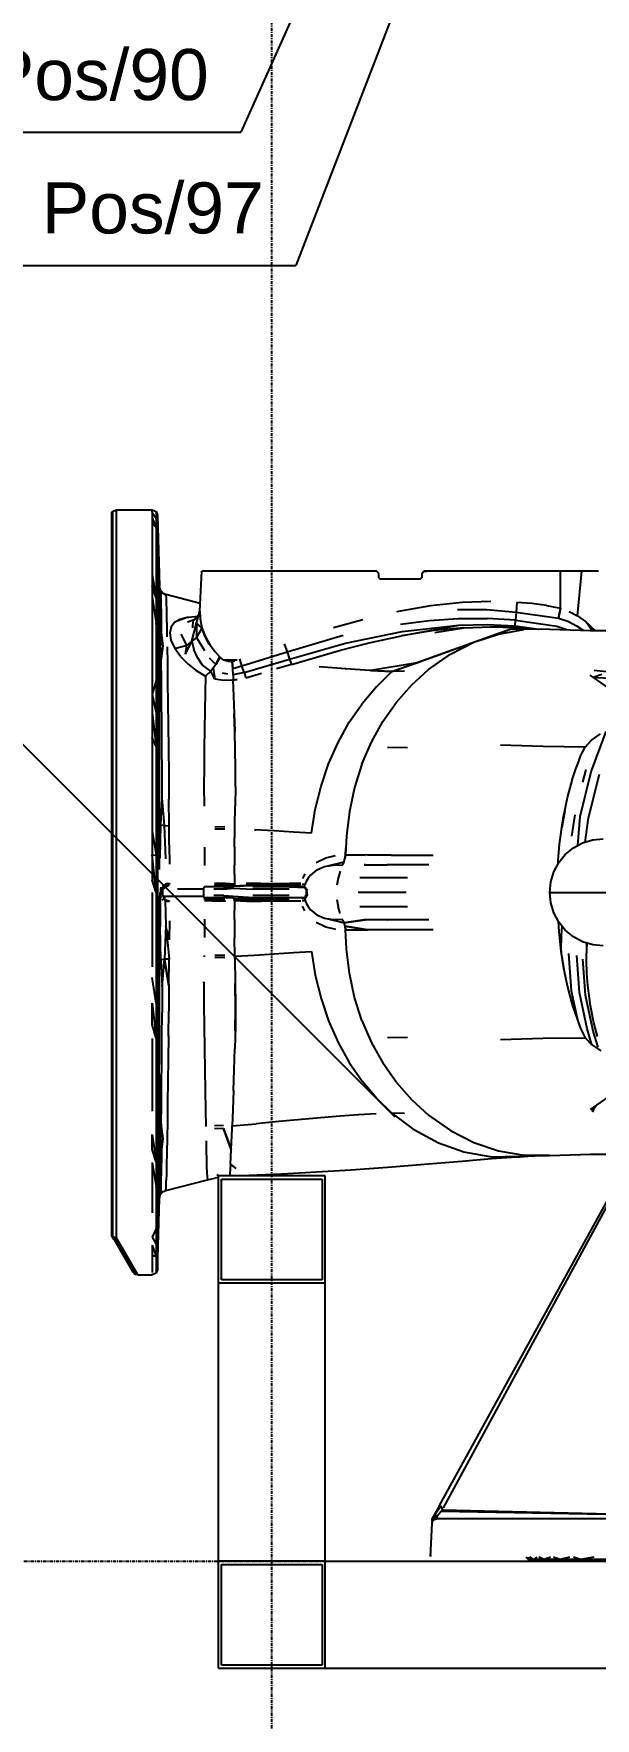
# Model space of a CAD drawing. Header units: millimetres. Extents: x -57554 to 16546, y 2142 to 98430.
# Drawn here: x -17569 to -17044, y 74146 to 75720 of the extents above; entities that cross this region are included whole.
import ezdxf

# ---------------------------------------------------------------- set-up
doc = ezdxf.new("R2010")
doc.units = ezdxf.units.MM
doc.linetypes.add('DXK_LINE_DOT3', pattern=[5.9187, 2.979, -0.9799, 0.9799, -0.9799])
doc.layers.add('S-Z2-A_TEXTUAL_ANNOTATION', color=7, linetype='Continuous')
doc.styles.add('Arial', font='ARIAL.TTF', dxfattribs={"height": 0.2})

msp = doc.modelspace()

# ---------------------------------------------------------------- linework, layer by layer
at = {"color": 1, "linetype": 'DXK_LINE_DOT3'}
for p, q in [((-17346.4, 71792.5), (-17346.4, 84292.5)), ((-32096.4, 74292.5), (-10096.4, 74292.5))]:
    msp.add_line(p, q, dxfattribs=at)
at = {"color": 2, "linetype": 'Continuous'}
for p, q in [((-17496.4, 75272.5), (-17495.4, 75273.5)), ((-17496.4, 75272.5), (-17496.4, 74597.5)), ((-17495.4, 75273.5), (-17491.8, 75275)), ((-17495.4, 75273.5), (-17495.4, 74596.4)), ((-17491.8, 75275), (-17458.2, 75275)), ((-17491.8, 75275), (-17491.8, 74595.1)), ((-17458.2, 75275), (-17454.7, 75273.5)), ((-17458.2, 75272.8), (-17458.2, 75275)), ((-17458.2, 75272.8), (-17458.2, 75272.1)), ((-17454.7, 75266.7), (-17458.2, 75272.1)), ((-17458.2, 75272.1), (-17458.2, 74929)), ((-17458.2, 75267.4), (-17454.7, 75258.2)), ((-17454.7, 75258.2), (-17458.2, 75263.3)), ((-17454.7, 75273.5), (-17453.2, 75270.1)), ((-17454.7, 75273.5), (-17454.7, 74561.5)), ((-17453.2, 75270.1), (-17451.5, 75203.5)), ((-17453.2, 75270.1), (-17453.2, 74564.9)), ((-17413.7, 75180.3), (-17411.7, 75217.5)), ((-17248.4, 75217.5), (-17411.7, 75217.5)), ((-17246.4, 75215.5), (-17248.4, 75217.5)), ((-17246.4, 75211.5), (-17246.4, 75215.5)), ((-17206.3, 75215.5), (-17204.3, 75217.5)), ((-17206.3, 75215.5), (-17206.3, 75211.5)), ((-17204.3, 75217.5), (-17203.3, 75217.5)), ((-17041, 75217.5), (-17204.3, 75217.5)), ((-17203.3, 75217.5), (-17202.3, 75217.5)), ((-17202.3, 75217.5), (-17201.4, 75217.5)), ((-17076.4, 75183.1), (-17076.4, 75217.5)), ((-17076.4, 75183.1), (-17076.4, 75217.5)), ((-17060.7, 75175.8), (-17056.7, 75217.5)), ((-17458.2, 75214.2), (-17454.7, 75192.7)), ((-17454.7, 75192.7), (-17458.2, 75204)), ((-17450.1, 75198.3), (-17451.5, 75203.5)), ((-17451.5, 75202.8), (-17451.5, 75203.5)), ((-17451.5, 75202.8), (-17451.5, 75200.2)), ((-17451.5, 75200.2), (-17451.5, 75195.5)), ((-17448.5, 75197.5), (-17450.5, 75200)), ((-17448.5, 75197.5), (-17450.5, 75200)), ((-17246.4, 75211.5), (-17245.4, 75210.5)), ((-17245.4, 75210.5), (-17207.3, 75210.5)), ((-17207.3, 75210.5), (-17206.3, 75211.5)), ((-17458.2, 75193.3), (-17454.7, 75169.3)), ((-17451.5, 75196.1), (-17451.5, 75195.5)), ((-17451.5, 75195.5), (-17451.5, 75189)), ((-17451.5, 75189), (-17451.5, 75163)), ((-17450, 75195.9), (-17450.1, 75198.3)), ((-17450.1, 75198.3), (-17448.5, 75197.5)), ((-17449.9, 75191.8), (-17450, 75195.9)), ((-17449.8, 75186.2), (-17449.9, 75191.8)), ((-17449.7, 75179), (-17449.8, 75186.2)), ((-17448.5, 75197.5), (-17445.5, 75196)), ((-17445.4, 75195.1), (-17448.5, 75197.5)), ((-17448.5, 75197.5), (-17445.4, 75195.2)), ((-17445.5, 75196), (-17413.3, 75187.8)), ((-17445.4, 75195.1), (-17445.4, 75195.2)), ((-17445.4, 75195.2), (-17445.3, 75192.7)), ((-17445.3, 75192.7), (-17445.3, 75192.7)), ((-17445.3, 75192.7), (-17445.1, 75188.1)), ((-17445.1, 75188.1), (-17445, 75181.7)), ((-17198, 75185.2), (-17229.9, 75179.6)), ((-17168.6, 75188.3), (-17198, 75185.2)), ((-17141.6, 75189.3), (-17168.6, 75188.3)), ((-17117.4, 75188.5), (-17118, 75179.4)), ((-17103.2, 75187.3), (-17117.4, 75188.5)), ((-17089.6, 75185.5), (-17103.2, 75187.3)), ((-17089.6, 75185.5), (-17076.4, 75183.1)), ((-17076.4, 75183.1), (-17078.3, 75173.8)), ((-17078.3, 75173.8), (-17076.4, 75183.1)), ((-17454.7, 75169.3), (-17453.2, 75140.8)), ((-17453.2, 75154.6), (-17454.7, 75169.3)), ((-17449.6, 75170.4), (-17449.7, 75179)), ((-17449.5, 75160.4), (-17449.6, 75170.4)), ((-17445, 75181.7), (-17444.8, 75174.1)), ((-17444.8, 75174.1), (-17444.6, 75165.6)), ((-17437.3, 75169.7), (-17440.6, 75165.6)), ((-17432.3, 75172.6), (-17437.3, 75169.7)), ((-17434.1, 75171.6), (-17427.1, 75174)), ((-17425.7, 75174.4), (-17432.3, 75172.6)), ((-17418, 75175), (-17427.1, 75174)), ((-17417.3, 75175.1), (-17425.7, 75174.4)), ((-17425.3, 75170.4), (-17418.9, 75172.6)), ((-17421.1, 75152.3), (-17416.8, 75169.1)), ((-17420.4, 75164.7), (-17419.9, 75171)), ((-17420.2, 75171.7), (-17417.4, 75173.3)), ((-17419.9, 75171), (-17415.8, 75174.8)), ((-17418.9, 75172.6), (-17418.5, 75172.7)), ((-17417.3, 75175.1), (-17418, 75175)), ((-17415.7, 75175), (-17417.3, 75175.1)), ((-17416.8, 75169.1), (-17416.9, 75155.5)), ((-17416.8, 75169.1), (-17413.7, 75180.3)), ((-17411.8, 75164.6), (-17416.8, 75169.1)), ((-17415.8, 75174.8), (-17414.7, 75176.7)), ((-17413.7, 75180.3), (-17413.5, 75173)), ((-17413.5, 75173), (-17411.8, 75164.6)), ((-17261.4, 75172.3), (-17288.6, 75164.6)), ((-17226.1, 75168.1), (-17199.1, 75171.5)), ((-17224.6, 75161.2), (-17171.6, 75167.2)), ((-17223.8, 75157.4), (-17171.6, 75167.2)), ((-17199.1, 75171.5), (-17172.2, 75173.3)), ((-17172.9, 75181.9), (-17145.3, 75181.7)), ((-17172.2, 75173.3), (-17145.2, 75173.5)), ((-17171.6, 75167.2), (-17145.2, 75167.8)), ((-17145.3, 75181.7), (-17118, 75179.4)), ((-17118.5, 75171.7), (-17145.2, 75173.5)), ((-17145.2, 75167.8), (-17118.9, 75166.7)), ((-17118.9, 75166.7), (-17118.5, 75171.7)), ((-17118, 75179.4), (-17118.5, 75171.7)), ((-17118.5, 75171.7), (-17079.9, 75166.1)), ((-17118, 75179.4), (-17078.3, 75173.8)), ((-17078.3, 75173.8), (-17069.7, 75170.8)), ((-17069.7, 75170.8), (-17061.5, 75166.6)), ((-17068.5, 75179.9), (-17060.7, 75175.8)), ((-17060.7, 75175.8), (-17053.3, 75170.7)), ((-17049.9, 75167.7), (-17053.3, 75170.7)), ((-17047.3, 75162.4), (-17052.6, 75170.1)), ((-17046.7, 75164.5), (-17049.9, 75167.7)), ((-17451.5, 75163), (-17451.5, 75153.3)), ((-17451.5, 75153.3), (-17450.5, 75150.2)), ((-17450.5, 75150.2), (-17451.5, 75153.3)), ((-17451.5, 75153.3), (-17451.5, 75137.3)), ((-17451.5, 75139.4), (-17451.5, 75153.3)), ((-17450.5, 75150.2), (-17449.5, 75160.4)), ((-17447.9, 75147.9), (-17449.5, 75160.4)), ((-17444.6, 75165.6), (-17444.5, 75156.4)), ((-17440.6, 75165.6), (-17441.8, 75160.1)), ((-17441.8, 75160.1), (-17440.7, 75153.2)), ((-17440.7, 75153.2), (-17437, 75145.4)), ((-17426, 75148.6), (-17431.1, 75158.8)), ((-17427, 75140.1), (-17421.3, 75152.1)), ((-17416.9, 75155.5), (-17426, 75148.6)), ((-17421.3, 75152.1), (-17419.2, 75144.5)), ((-17411.8, 75164.6), (-17416.9, 75155.5)), ((-17411.7, 75164.3), (-17416.9, 75155.5)), ((-17416.9, 75155.5), (-17409.5, 75143.5)), ((-17412.1, 75164), (-17411.8, 75164)), ((-17411.6, 75164.1), (-17411.8, 75164.6)), ((-17411.8, 75164.6), (-17411.7, 75164.3)), ((-17411.7, 75164.3), (-17411.6, 75164.1)), ((-17408.8, 75156.6), (-17411.7, 75164.3)), ((-17411.6, 75164.1), (-17408.8, 75156.6)), ((-17408.8, 75156.6), (-17403.9, 75148)), ((-17404.9, 75149.4), (-17408.8, 75156.6)), ((-17332.2, 75142.1), (-17279.8, 75157.9)), ((-17277.5, 75150.3), (-17224.6, 75161.2)), ((-17255.5, 75150.7), (-17225.1, 75157.2)), ((-17234.1, 75123.8), (-17119.4, 75164.9)), ((-17194.6, 75162.1), (-17225.1, 75157.2)), ((-17166.8, 75164.8), (-17194.6, 75162.1)), ((-17194, 75160.4), (-17166.8, 75164.8)), ((-17171.4, 75164.4), (-17166.8, 75164.8)), ((-17166.8, 75164.8), (-17141.6, 75165.6)), ((-17157.4, 75151.2), (-17119, 75164.9)), ((-17157.4, 75151.2), (-17134.4, 75158.8)), ((-17144.8, 75155.7), (-17142.3, 75156.2)), ((-17141.6, 75165.6), (-17119.1, 75164.9)), ((-17119.4, 75164.9), (-17141.6, 75165.6)), ((-17136.2, 75158.9), (-17136, 75158.8)), ((-17136.2, 75158.9), (-17136, 75158.8)), ((-17134.4, 75158.8), (-17110.7, 75163)), ((-17131.1, 75160.7), (-17130.9, 75160.6)), ((-17105.9, 75163.7), (-17122.4, 75163.7)), ((-17122.4, 75163.7), (-17086.8, 75163.5)), ((-17120.3, 75164.6), (-17120.1, 75164.5)), ((-17119.4, 75164.9), (-17119, 75164.9)), ((-17119.3, 75164.9), (-17119.1, 75164.9)), ((-17118.9, 75166.7), (-17119, 75164.9)), ((-17119, 75164.9), (-17105.9, 75163.7)), ((-17119, 75164.9), (-17105.9, 75163.7)), ((-17118.9, 75166.7), (-17097, 75163.5)), ((-17086.8, 75163.5), (-17110.7, 75163)), ((-17105.9, 75163.7), (-17102.1, 75163.6)), ((-17086.8, 75163.5), (-17057.9, 75162.6)), ((-17079.9, 75166.1), (-17070.7, 75163)), ((-17061.5, 75166.6), (-17055.3, 75162.5)), ((-17057.9, 75162.6), (-17033.5, 75162.1)), ((-17048.8, 75162.3), (-17014.6, 75161.9)), ((-17046.7, 75164.5), (-17047, 75162.4)), ((-17046.7, 75164.5), (-17046.9, 75162.4)), ((-17044, 75162.3), (-17046.7, 75164.5)), ((-17451.5, 75139.4), (-17451.5, 75098.2)), ((-17451.5, 75136.9), (-17451.5, 75137.3)), ((-17450.5, 75150.2), (-17447.9, 75147.9)), ((-17449.9, 75133.7), (-17450.5, 75150.2)), ((-17449.9, 75133.7), (-17447.9, 75147.9)), ((-17444.3, 75146.9), (-17444.1, 75131.2)), ((-17437, 75145.4), (-17426, 75148.6)), ((-17431.7, 75138), (-17437, 75145.4)), ((-17431.7, 75138), (-17424.9, 75131)), ((-17427, 75140.1), (-17426, 75148.6)), ((-17416, 75137.1), (-17419.2, 75144.5)), ((-17411.1, 75129.9), (-17416, 75137.1)), ((-17400.1, 75142.9), (-17404.9, 75149.4)), ((-17404.9, 75136.5), (-17398.9, 75130.3)), ((-17394.9, 75137.5), (-17400.1, 75142.9)), ((-17398.9, 75130.3), (-17394.9, 75137.5)), ((-17395.1, 75137.2), (-17398.9, 75130.3)), ((-17395.1, 75137.2), (-17394.9, 75137.5)), ((-17391.2, 75134.5), (-17395, 75137.2)), ((-17374.3, 75129.1), (-17376.4, 75135.8)), ((-17374.3, 75129.1), (-17332.2, 75142.1)), ((-17372.3, 75123), (-17329.9, 75135.5)), ((-17334.8, 75149.6), (-17332.2, 75142.1)), ((-17332.2, 75142.1), (-17329.9, 75135.5)), ((-17329.9, 75135.5), (-17277.5, 75150.3)), ((-17329.9, 75135.5), (-17328.1, 75130.5)), ((-17328.1, 75130.5), (-17282.1, 75143.9)), ((-17282.1, 75143.9), (-17255.5, 75150.7)), ((-17211.8, 75131.8), (-17157.4, 75151.2)), ((-17199.8, 75125.8), (-17179.3, 75140.1)), ((-17179.3, 75140.1), (-17157.4, 75151.2)), ((-17165.1, 75148.5), (-17164.9, 75148.5)), ((-17161.7, 75149.6), (-17161.9, 75149.7)), ((-17161.9, 75149.7), (-17161.7, 75149.6)), ((-17449.7, 75115.9), (-17449.9, 75133.7)), ((-17444.1, 75131.2), (-17443.8, 75113.6)), ((-17424.9, 75131), (-17417, 75124.7)), ((-17418, 75125.6), (-17417.7, 75125.3)), ((-17417.7, 75125.3), (-17417, 75124.7)), ((-17417, 75124.7), (-17408.3, 75119.5)), ((-17417, 75124.7), (-17408.3, 75119.5)), ((-17403.4, 75124.2), (-17411.1, 75129.9)), ((-17403.4, 75124.2), (-17408.3, 75119.5)), ((-17408.3, 75119.5), (-17403.4, 75124.2)), ((-17398.9, 75130.3), (-17403.4, 75124.2)), ((-17399.8, 75116.7), (-17403.4, 75124.2)), ((-17401.1, 75127.2), (-17399.8, 75116.7)), ((-17392.9, 75122.7), (-17387.9, 75121.8)), ((-17391.6, 75134.7), (-17378.8, 75134.7)), ((-17387.3, 75133.2), (-17391.2, 75134.5)), ((-17383.4, 75133.3), (-17387.3, 75133.2)), ((-17383.4, 75133.3), (-17381.2, 75133.9)), ((-17381.2, 75133.9), (-17383.4, 75133.3)), ((-17383.4, 75133.3), (-17382.8, 75126.8)), ((-17382.8, 75126.8), (-17383.4, 75133.3)), ((-17382.8, 75126.8), (-17374.3, 75129.1)), ((-17382.6, 75120.8), (-17382.8, 75126.8)), ((-17382.6, 75120.8), (-17382.7, 75115.8)), ((-17372.3, 75123), (-17382.6, 75120.8)), ((-17374.6, 75130.2), (-17374.3, 75129.1)), ((-17372.3, 75123), (-17374.3, 75129.1)), ((-17372.3, 75123), (-17370.7, 75118.1)), ((-17370.7, 75118.1), (-17356.1, 75122.2)), ((-17328.1, 75130.5), (-17341.9, 75126.4)), ((-17277.5, 75126.3), (-17302.1, 75128.2)), ((-17277, 75126.2), (-17277.5, 75126.3)), ((-17254.7, 75124.8), (-17277.5, 75126.3)), ((-17254, 75124.8), (-17254.7, 75124.8)), ((-17234.2, 75123.8), (-17254.7, 75124.8)), ((-17212.3, 75131.6), (-17254, 75124.8)), ((-17254, 75124.8), (-17234.2, 75123.8)), ((-17234.2, 75123.8), (-17248.7, 75109.7)), ((-17248.7, 75109.7), (-17234.2, 75123.8)), ((-17234.2, 75123.8), (-17211.8, 75131.8)), ((-17222.4, 75124.1), (-17234.2, 75123.8)), ((-17215.5, 75111.5), (-17199.8, 75125.8)), ((-17029.2, 75106.8), (-17048.7, 75120.3)), ((-17038, 75121.1), (-17046, 75118.4)), ((-17030.7, 75123.4), (-17044.9, 75124.8)), ((-17454.7, 75115.3), (-17458.2, 75102.8)), ((-17449.5, 75096.5), (-17449.7, 75115.9)), ((-17443.8, 75113.8), (-17443.8, 75113.6)), ((-17443.8, 75113.6), (-17443.5, 75094.4)), ((-17408.3, 75119.5), (-17408.6, 75104)), ((-17391.2, 75115.5), (-17399.8, 75116.7)), ((-17382.8, 75115.8), (-17391.2, 75115.5)), ((-17378.9, 75116.3), (-17382.8, 75115.8)), ((-17382.8, 75115.8), (-17382.2, 75100.8)), ((-17382.7, 75115.8), (-17378.9, 75116.3)), ((-17248.7, 75109.7), (-17262, 75093.8)), ((-17229.8, 75095.3), (-17215.5, 75111.5)), ((-17045.8, 75118.3), (-16995.4, 75116.5)), ((-17458.2, 75102.8), (-17454.7, 75085.3)), ((-17451.5, 75098.2), (-17451.6, 75076.5)), ((-17451.5, 75099.6), (-17451.5, 75098.2)), ((-17449.4, 75075.5), (-17449.5, 75096.5)), ((-17443.5, 75094.4), (-17443.3, 75073.7)), ((-17408.6, 75104), (-17409, 75087.4)), ((-17382.2, 75100.8), (-17381.7, 75084.7)), ((-17274, 75076.4), (-17262, 75093.8)), ((-17242.5, 75077.3), (-17229.8, 75095.3)), ((-17458.2, 75085.7), (-17454.7, 75053.7)), ((-17451.6, 75076.5), (-17451.6, 75053.4)), ((-17449.2, 75053.2), (-17449.4, 75075.5)), ((-17443.3, 75074), (-17443.3, 75073.7)), ((-17443.3, 75073.7), (-17443, 75051.7)), ((-17409, 75087.4), (-17409.3, 75069.9)), ((-17381.7, 75084.8), (-17381.7, 75084.7)), ((-17381.1, 75067.8), (-17381.7, 75084.7)), ((-17381.7, 75084.7), (-17381.1, 75067.8)), ((-17284.4, 75057.6), (-17274, 75076.4)), ((-17253.3, 75057.9), (-17242.5, 75077.3)), ((-17454.7, 75053.7), (-17458.2, 75062.2)), ((-17409.3, 75069.9), (-17409.6, 75052.2)), ((-17380.7, 75050.8), (-17381.1, 75067.8)), ((-17293.3, 75037.7), (-17284.4, 75057.6)), ((-17262.3, 75037.3), (-17253.3, 75057.9)), ((-17053.6, 75053.3), (-17047.6, 75059.8)), ((-17047.7, 75030.1), (-17033.8, 75067.7)), ((-17047.6, 75059.8), (-17039, 75065.6)), ((-17451.6, 75053.6), (-17451.6, 75027.9)), ((-17449, 75029.8), (-17449.2, 75053.2)), ((-17443, 75051.7), (-17442.8, 75028.5)), ((-17409.6, 75052.2), (-17409.8, 75034.5)), ((-17380.4, 75033.7), (-17380.7, 75050.8)), ((-17238.2, 75053.1), (-17219.6, 75052.9)), ((-17092.8, 75053.9), (-17132.7, 75055)), ((-17053.6, 75053.3), (-17092.8, 75053.9)), ((-17059.7, 75039), (-17057.7, 75044.7)), ((-17057.7, 75044.7), (-17056, 75048.6)), ((-17056, 75048.6), (-17053.6, 75053.3)), ((-17451.6, 75029.9), (-17451.6, 75005.8)), ((-17448.9, 75005.4), (-17449, 75029.8)), ((-17442.8, 75028.8), (-17442.8, 75028.5)), ((-17442.8, 75028.5), (-17442.6, 75004.5)), ((-17409.8, 75034.5), (-17409.9, 75016.8)), ((-17380.4, 75022.3), (-17380.5, 75038.1)), ((-17380.4, 75016.5), (-17380.4, 75033.7)), ((-17300.4, 75016.7), (-17293.3, 75037.7)), ((-17262.3, 75037.3), (-17269.2, 75015.6)), ((-17065.5, 75022.5), (-17063.7, 75028.3)), ((-17063.7, 75028.3), (-17062.1, 75032.8)), ((-17062.1, 75032.8), (-17059.7, 75039)), ((-17058.1, 74988.5), (-17047.7, 75030.1)), ((-17052.7, 75032.2), (-17056.1, 75020.6)), ((-17050.2, 74987.2), (-17040.1, 75027.9)), ((-17409.9, 75016.8), (-17409.8, 74998.1)), ((-17380.4, 75016.5), (-17380.6, 74998.4)), ((-17305.8, 74995), (-17300.4, 75016.7)), ((-17269.2, 75015.6), (-17273.9, 74993)), ((-17069.9, 75006), (-17067.6, 75015.3)), ((-17067.6, 75015.3), (-17065.6, 75022)), ((-17065.6, 75022), (-17065.5, 75022.5)), ((-17451.6, 75005.8), (-17451.6, 74981.6)), ((-17450.2, 74980.6), (-17448.9, 75005.4)), ((-17446.8, 74980), (-17448.9, 75005.4)), ((-17442.4, 74979.8), (-17442.6, 75004.5)), ((-17380.9, 74979.2), (-17380.6, 74998.4)), ((-17309.4, 74972.7), (-17305.8, 74995)), ((-17072.6, 74993.6), (-17069.9, 75006)), ((-17451.6, 74981.6), (-17450.2, 74980.6)), ((-17451.6, 74960.4), (-17451.6, 74981.6)), ((-17451.6, 74981.6), (-17450.6, 74980.9)), ((-17451.6, 74973.9), (-17451.6, 74981.6)), ((-17450.9, 74949.4), (-17450.2, 74980.6)), ((-17450.2, 74980.6), (-17450.6, 74980.9)), ((-17450.2, 74980.6), (-17446.8, 74980)), ((-17446.8, 74980), (-17442.4, 74979.8)), ((-17445.5, 74948.9), (-17446.8, 74980)), ((-17442.3, 74962), (-17442.4, 74979.8)), ((-17390.2, 74978.7), (-17399.8, 74978.5)), ((-17381, 74978.5), (-17380.9, 74979.2)), ((-17381, 74977.8), (-17381, 74978.5)), ((-17273.9, 74993), (-17276.5, 74970.4)), ((-17072.6, 74993.6), (-17075.3, 74978.1)), ((-17075.3, 74978.1), (-17073.6, 74988.8)), ((-17073.6, 74988.8), (-17072.6, 74993.6)), ((-17063.1, 74990), (-17066.3, 74970.1)), ((-17060.3, 74961.3), (-17058.1, 74988.5)), ((-17053.4, 74964.4), (-17050.2, 74987.2)), ((-17458.2, 74974.6), (-17454.7, 74952.4)), ((-17390.2, 74976.6), (-17399.8, 74976.4)), ((-17381.3, 74960.1), (-17381, 74977.1)), ((-17381, 74977.1), (-17381, 74977.8)), ((-17362.7, 74976), (-17361.7, 74976)), ((-17344.3, 74974.9), (-17362.7, 74976)), ((-17326.3, 74973.8), (-17344.3, 74974.9)), ((-17309.4, 74972.7), (-17326.3, 74973.8)), ((-17276.9, 74964.4), (-17277.3, 74958.4)), ((-17276.5, 74970.4), (-17276.9, 74964.4)), ((-17078.6, 74947.3), (-17077.3, 74962.5)), ((-17077.3, 74962.5), (-17075.3, 74978.1)), ((-17064.4, 74959.1), (-17055.8, 74963.7)), ((-17055.8, 74963.7), (-17046.4, 74966.5)), ((-17046.4, 74966.5), (-17036.7, 74967.5)), ((-17454.7, 74917.5), (-17458.2, 74952.5)), ((-17458.2, 74952.5), (-17454.7, 74952.4)), ((-17454.7, 74952.4), (-17453.2, 74917.5)), ((-17454.7, 74952.4), (-17453.2, 74951.4)), ((-17451.6, 74960.4), (-17451.6, 74939)), ((-17442.3, 74962), (-17442.2, 74943.9)), ((-17409.4, 74959.6), (-17409.4, 74942.7)), ((-17381.3, 74960.1), (-17381.3, 74943)), ((-17304.8, 74945.5), (-17296, 74949.8)), ((-17296, 74949.8), (-17287, 74951.9)), ((-17278.8, 74946.1), (-17278, 74949.2)), ((-17277.6, 74952.5), (-17278, 74949.2)), ((-17278, 74949.2), (-17277.6, 74952.5)), ((-17277.6, 74952.5), (-17277.3, 74958.4)), ((-17277.3, 74958.4), (-17277.6, 74952.5)), ((-17256.8, 74952.4), (-17277.6, 74952.5)), ((-17277.6, 74952.5), (-17259.1, 74952.4)), ((-17234.7, 74952.4), (-17256.9, 74952.4)), ((-17234.7, 74952.4), (-17210.9, 74952.4)), ((-17210.9, 74952.4), (-17195.7, 74952.4)), ((-17196.6, 74952.4), (-17195.7, 74952.4)), ((-17078.8, 74944.2), (-17078.6, 74947.3)), ((-17078.2, 74945.3), (-17072, 74952.9)), ((-17072, 74952.9), (-17064.4, 74959.1)), ((-17381.1, 74925.8), (-17381.3, 74943)), ((-17315.4, 74934.7), (-17317.7, 74930.3)), ((-17310.2, 74933.7), (-17312.5, 74930.8)), ((-17312.3, 74931), (-17312.5, 74930.8)), ((-17304.3, 74938.6), (-17310.2, 74933.7)), ((-17304.3, 74938.6), (-17297.1, 74941.6)), ((-17297.1, 74941.6), (-17289, 74942.9)), ((-17295.2, 74941.9), (-17278.8, 74946.1)), ((-17289, 74942.9), (-17280, 74943.2)), ((-17282.6, 74937.2), (-17284.4, 74930.8)), ((-17280, 74943.2), (-17278.8, 74946.1)), ((-17219.5, 74931.1), (-17264.2, 74931.1)), ((-17259.1, 74943.2), (-17260, 74943.2)), ((-17260, 74943.2), (-17238.5, 74943.2)), ((-17215.6, 74943.2), (-17238.5, 74943.2)), ((-17199.5, 74943.2), (-17215.6, 74943.2)), ((-17085.7, 74927.3), (-17082.8, 74936.6)), ((-17082.8, 74936.6), (-17078.2, 74945.3)), ((-17454.7, 74917.5), (-17458.2, 74929)), ((-17458.2, 74917.5), (-17458.2, 74847.8)), ((-17451.6, 74897.9), (-17450.8, 74917.5)), ((-17450.8, 74917.5), (-17450.9, 74885.6)), ((-17450.1, 74920.5), (-17449.8, 74922.4)), ((-17450.1, 74919.5), (-17450.1, 74920.5)), ((-17450.1, 74918.5), (-17450.1, 74919.5)), ((-17450.1, 74917.5), (-17450.1, 74918.5)), ((-17450.1, 74916.5), (-17450.1, 74917.5)), ((-17450.1, 74915.5), (-17450.1, 74916.5)), ((-17450.1, 74914.5), (-17450.1, 74915.5)), ((-17449.3, 74920.5), (-17447, 74923.9)), ((-17446.4, 74923.2), (-17449.3, 74920.5)), ((-17449.3, 74917.5), (-17449.3, 74920.5)), ((-17449.3, 74914.5), (-17449.3, 74917.5)), ((-17447.6, 74924.7), (-17449, 74923.6)), ((-17448.3, 74920.5), (-17446.4, 74923.2)), ((-17447, 74921.4), (-17448.3, 74920.5)), ((-17448.2, 74917.5), (-17448.3, 74920.5)), ((-17448.3, 74914.5), (-17448.2, 74917.5)), ((-17447, 74923.9), (-17442.2, 74925.8)), ((-17447, 74923.9), (-17443.9, 74925.7)), ((-17445.8, 74925.3), (-17447, 74923.9)), ((-17446.6, 74922.1), (-17447, 74921.4)), ((-17446.6, 74922.1), (-17446.4, 74923.2)), ((-17446.4, 74923.2), (-17442.3, 74924.4)), ((-17443.9, 74925.7), (-17445.8, 74925.3)), ((-17445.7, 74922.6), (-17442.3, 74924.4)), ((-17444.1, 74923.5), (-17443.4, 74923.7)), ((-17443.9, 74925.7), (-17442.2, 74925.8)), ((-17442.2, 74925.8), (-17442.2, 74925.1)), ((-17409.9, 74920.5), (-17434.7, 74920.5)), ((-17409.9, 74921.3), (-17409.8, 74922)), ((-17409.9, 74920.5), (-17409.9, 74921.3)), ((-17409.9, 74914.5), (-17409.9, 74920.5)), ((-17382.1, 74922.6), (-17409.8, 74922.6)), ((-17409.8, 74922), (-17409.8, 74922.6)), ((-17391.3, 74920.5), (-17400.5, 74920.5)), ((-17390, 74923.8), (-17400.2, 74923.8)), ((-17389.7, 74925.8), (-17399.9, 74925.8)), ((-17382.5, 74921.3), (-17395.9, 74920.5)), ((-17382.3, 74922), (-17395.6, 74922.6)), ((-17381.9, 74923.2), (-17395.3, 74923.8)), ((-17381.4, 74924.4), (-17395.2, 74923.8)), ((-17395, 74925.8), (-17381.2, 74925.1)), ((-17391.3, 74920.5), (-17382.5, 74921.3)), ((-17391, 74922.6), (-17382.3, 74922)), ((-17390, 74923.8), (-17381.4, 74924.4)), ((-17390, 74923.8), (-17381.9, 74923.2)), ((-17381.2, 74925.1), (-17389.7, 74925.8)), ((-17382.5, 74921.3), (-17364.1, 74920.5)), ((-17382.1, 74922.6), (-17381.9, 74923.2)), ((-17370.8, 74923.8), (-17381.9, 74923.2)), ((-17381.9, 74923.2), (-17363.6, 74923.8)), ((-17381.9, 74923.2), (-17381.6, 74923.8)), ((-17381.4, 74924.4), (-17381.6, 74923.8)), ((-17381.2, 74925.1), (-17381.4, 74924.4)), ((-17381.1, 74925.8), (-17381.2, 74925.1)), ((-17357.1, 74923.8), (-17370.8, 74923.8)), ((-17356.6, 74925.8), (-17370.3, 74925.8)), ((-17316.3, 74922.6), (-17364.2, 74922.6)), ((-17330.3, 74920.5), (-17364.1, 74920.5)), ((-17340.2, 74923.8), (-17357.1, 74923.8)), ((-17356.6, 74925.8), (-17339.6, 74925.8)), ((-17330.5, 74923.8), (-17340.2, 74923.8)), ((-17339.6, 74925.8), (-17329.9, 74925.8)), ((-17319.6, 74924.4), (-17334, 74923.8)), ((-17319.4, 74925), (-17333.5, 74925.8)), ((-17330.5, 74923.8), (-17319.6, 74924.4)), ((-17330.4, 74923.8), (-17330.5, 74923.8)), ((-17319.9, 74923.8), (-17330.5, 74923.8)), ((-17319.3, 74925.8), (-17329.9, 74925.8)), ((-17329.9, 74925.8), (-17319.4, 74925)), ((-17329.8, 74922.6), (-17314.9, 74922)), ((-17318.7, 74923.7), (-17317.5, 74923.4)), ((-17317.9, 74925.6), (-17316.6, 74925.2)), ((-17316.6, 74922.8), (-17316.1, 74923.3)), ((-17316.5, 74922.8), (-17316.6, 74922.8)), ((-17316.4, 74922.7), (-17316.5, 74922.8)), ((-17316.4, 74923), (-17316.2, 74922.7)), ((-17316.3, 74922.6), (-17316.4, 74922.7)), ((-17316.3, 74922.6), (-17315.8, 74922.4)), ((-17316.2, 74922.7), (-17316.2, 74922.6)), ((-17316.1, 74923.3), (-17315.7, 74923.9)), ((-17315.8, 74922.4), (-17315.3, 74922.2)), ((-17315.7, 74923.9), (-17315.4, 74924.5)), ((-17314.2, 74927.7), (-17315.4, 74924.5)), ((-17315.3, 74922.2), (-17314.9, 74922)), ((-17315.1, 74921), (-17315.2, 74920.5)), ((-17313.9, 74920.5), (-17315.2, 74920.5)), ((-17315, 74921.5), (-17315.1, 74921)), ((-17314.9, 74922), (-17315, 74921.5)), ((-17314.2, 74927.7), (-17314.4, 74927.3)), ((-17312.5, 74930.8), (-17314.2, 74927.7)), ((-17314, 74918.5), (-17313.9, 74920.5)), ((-17314, 74916.5), (-17314, 74918.5)), ((-17313.9, 74914.5), (-17314, 74916.5)), ((-17313.9, 74920.5), (-17313.7, 74920.4)), ((-17313.7, 74920.4), (-17313.5, 74920.4)), ((-17313.6, 74918.4), (-17313.5, 74920.4)), ((-17313.6, 74918.4), (-17313.6, 74916.6)), ((-17313.6, 74916.6), (-17313.5, 74914.6)), ((-17313.5, 74920.4), (-17313.4, 74920.3)), ((-17284.4, 74930.8), (-17285.6, 74924.2)), ((-17220.9, 74917.5), (-17265.7, 74917.5)), ((-17086.6, 74917.5), (-17085.7, 74927.3)), ((-17085.7, 74907.7), (-17086.6, 74917.5)), ((-17086.6, 74917.5), (-17086, 74917.5)), ((-17086, 74917.5), (-16747.7, 74917.5)), ((-17449.8, 74912.6), (-17450.1, 74914.5)), ((-17447.6, 74910.3), (-17448.9, 74911.2)), ((-17447, 74913.6), (-17448.3, 74914.5)), ((-17448.3, 74914.5), (-17447, 74911.1)), ((-17446.4, 74911.8), (-17448.3, 74914.5)), ((-17409.9, 74913.7), (-17447, 74913.6)), ((-17447, 74911.1), (-17446.1, 74909.8)), ((-17444.3, 74909.3), (-17447, 74911.1)), ((-17447, 74911.1), (-17442.2, 74909.2)), ((-17446.4, 74911.8), (-17446.5, 74912.8)), ((-17446.1, 74909.8), (-17444.3, 74909.3)), ((-17446.1, 74909.8), (-17445.5, 74886.1)), ((-17444.3, 74909.3), (-17442.2, 74909.2)), ((-17442.2, 74909.2), (-17442.2, 74909.9)), ((-17409.9, 74913.7), (-17409.9, 74914.5)), ((-17409.8, 74913), (-17409.9, 74913.7)), ((-17409.8, 74912.4), (-17409.8, 74913)), ((-17382.1, 74912.4), (-17409.8, 74912.4)), ((-17409.6, 74911.8), (-17400.4, 74911.2)), ((-17409.6, 74911.8), (-17395.3, 74911.2)), ((-17409.5, 74911.2), (-17409.6, 74911.8)), ((-17400.4, 74911.2), (-17409.5, 74910.6)), ((-17409.5, 74910.6), (-17395.2, 74911.2)), ((-17400.1, 74909.2), (-17409.4, 74909.9)), ((-17409.4, 74909.9), (-17395, 74909.2)), ((-17391.3, 74914.5), (-17400.5, 74914.5)), ((-17400.4, 74911.2), (-17390.2, 74911.2)), ((-17389.8, 74909.2), (-17400.1, 74909.2)), ((-17382.5, 74913.7), (-17395.9, 74914.5)), ((-17382.3, 74913), (-17395.6, 74912.4)), ((-17391.3, 74914.5), (-17382.5, 74913.7)), ((-17391, 74912.4), (-17382.3, 74913)), ((-17363.7, 74912.4), (-17382.5, 74913.7)), ((-17382.5, 74913.7), (-17364.2, 74912.4)), ((-17381.9, 74911.8), (-17382.1, 74912.4)), ((-17381.9, 74911.8), (-17370.5, 74911.2)), ((-17381.9, 74911.8), (-17363.6, 74911.2)), ((-17381.6, 74911.2), (-17381.9, 74911.8)), ((-17381.4, 74910.6), (-17381.6, 74911.2)), ((-17356.6, 74911.2), (-17381.4, 74910.6)), ((-17381.4, 74910.6), (-17370.5, 74911.2)), ((-17381.4, 74910.6), (-17349.2, 74911.2)), ((-17381.2, 74909.9), (-17381.4, 74910.6)), ((-17381.3, 74892), (-17381.1, 74909.2)), ((-17381.2, 74909.9), (-17370, 74909.2)), ((-17356, 74909.2), (-17381.2, 74909.9)), ((-17381.2, 74909.9), (-17348.6, 74909.2)), ((-17381.1, 74909.2), (-17381.2, 74909.9)), ((-17370.5, 74911.2), (-17356.6, 74911.2)), ((-17370, 74909.2), (-17356, 74909.2)), ((-17316.3, 74912.4), (-17364.2, 74912.4)), ((-17330.3, 74914.5), (-17364.1, 74914.5)), ((-17356.6, 74911.2), (-17339.7, 74911.2)), ((-17339.1, 74909.2), (-17356, 74909.2)), ((-17339.7, 74911.2), (-17330.2, 74911.2)), ((-17329.6, 74909.2), (-17339.1, 74909.2)), ((-17319.3, 74909.2), (-17329.6, 74909.2)), ((-17318.4, 74911.3), (-17317.3, 74911.7)), ((-17315.4, 74900.3), (-17317.7, 74904.7)), ((-17317.6, 74909.5), (-17316.3, 74909.9)), ((-17316.6, 74912.2), (-17316.1, 74911.7)), ((-17316.6, 74912.2), (-17316.5, 74912.2)), ((-17316.5, 74912.2), (-17316.4, 74912.3)), ((-17316.4, 74912.3), (-17316.3, 74912.4)), ((-17316.2, 74912.3), (-17316.4, 74912)), ((-17315.8, 74912.6), (-17316.3, 74912.4)), ((-17316.2, 74912.4), (-17316.2, 74912.3)), ((-17316.1, 74911.7), (-17315.7, 74911.1)), ((-17315.3, 74912.8), (-17315.8, 74912.6)), ((-17315.7, 74911.1), (-17315.4, 74910.5)), ((-17315.6, 74910.9), (-17315.2, 74910.7)), ((-17315.3, 74910.5), (-17315.4, 74910.5)), ((-17315.4, 74910.5), (-17314.2, 74907.3)), ((-17314.9, 74913), (-17315.3, 74912.8)), ((-17315.2, 74910.7), (-17315.3, 74910.6)), ((-17315.3, 74910.6), (-17315.3, 74910.5)), ((-17315.2, 74914.5), (-17313.9, 74914.5)), ((-17315.2, 74914.5), (-17315.1, 74914)), ((-17315.1, 74913.9), (-17313.9, 74914.5)), ((-17315.1, 74914), (-17315, 74913.5)), ((-17315.1, 74913.6), (-17314.3, 74913.4)), ((-17315, 74913.5), (-17314.9, 74913)), ((-17314.3, 74913.4), (-17314.9, 74913)), ((-17314.9, 74913), (-17314.5, 74912.6)), ((-17314.9, 74912.9), (-17314.3, 74912.2)), ((-17314.3, 74912.2), (-17314.5, 74912.6)), ((-17314.3, 74913.4), (-17313.9, 74914.2)), ((-17314.3, 74913.4), (-17313.9, 74913.9)), ((-17313.9, 74913.9), (-17314.3, 74913.4)), ((-17314.3, 74912.2), (-17314.3, 74913.4)), ((-17314.2, 74907.3), (-17312.5, 74904.2)), ((-17313.4, 74914.7), (-17313.9, 74913.9)), ((-17313.7, 74914.6), (-17313.9, 74914.5)), ((-17313.9, 74913.9), (-17313.7, 74914.6)), ((-17313.9, 74914.5), (-17313.9, 74913.9)), ((-17313.7, 74914.6), (-17313.5, 74914.6)), ((-17313.5, 74914.6), (-17313.4, 74914.7)), ((-17312.5, 74904.2), (-17312.3, 74904)), ((-17312.5, 74904.2), (-17310.2, 74901.3)), ((-17310.2, 74901.3), (-17304.3, 74896.4)), ((-17285.6, 74910.8), (-17284.4, 74904.2)), ((-17282.6, 74897.8), (-17284.4, 74904.2)), ((-17219.5, 74903.9), (-17264.2, 74903.9)), ((-17082.8, 74898.4), (-17085.7, 74907.7)), ((-17451.6, 74897.9), (-17451.6, 74877.8)), ((-17450.2, 74854.4), (-17450.9, 74885.6)), ((-17445.5, 74886.1), (-17446.8, 74855)), ((-17445.5, 74886.1), (-17442.4, 74855.2)), ((-17442.3, 74873), (-17445.5, 74886.1)), ((-17442.2, 74891), (-17442.3, 74873)), ((-17409.4, 74892.3), (-17409.4, 74875.4)), ((-17381.3, 74892), (-17381.3, 74874.9)), ((-17306.7, 74898.4), (-17304.3, 74896.4)), ((-17304.8, 74889.5), (-17296, 74885.2)), ((-17304.3, 74896.4), (-17297.1, 74893.4)), ((-17297.1, 74893.4), (-17289.1, 74892.1)), ((-17296, 74885.2), (-17287, 74883.1)), ((-17295.2, 74893.1), (-17278.8, 74888.9)), ((-17280, 74891.8), (-17289.1, 74892.1)), ((-17278.8, 74888.9), (-17280, 74891.8)), ((-17260, 74891.8), (-17278.8, 74888.9)), ((-17278.8, 74888.9), (-17259.1, 74891.8)), ((-17277.9, 74885.8), (-17278.8, 74888.9)), ((-17277.9, 74885.8), (-17277.6, 74882.5)), ((-17256.9, 74882.6), (-17277.9, 74885.8)), ((-17277.9, 74885.8), (-17256.9, 74882.6)), ((-17277.6, 74882.5), (-17277.9, 74885.8)), ((-17236.7, 74891.8), (-17260, 74891.8)), ((-17238.5, 74891.8), (-17238.4, 74891.8)), ((-17215.6, 74891.8), (-17238.4, 74891.8)), ((-17199.5, 74891.8), (-17215.6, 74891.8)), ((-17078.2, 74889.7), (-17082.8, 74898.4)), ((-17078.7, 74890.7), (-17078.1, 74881)), ((-17072, 74882.1), (-17078.2, 74889.7)), ((-17075.6, 74877.3), (-17075, 74885.7)), ((-17451.6, 74877.8), (-17451.6, 74857.4)), ((-17381, 74857.9), (-17381.3, 74874.9)), ((-17277.6, 74882.5), (-17256.9, 74882.6)), ((-17277.3, 74876.6), (-17277.6, 74882.5)), ((-17277.3, 74876.6), (-17277.6, 74882.5)), ((-17276.9, 74870.6), (-17277.3, 74876.6)), ((-17276.5, 74864.5), (-17276.9, 74870.6)), ((-17234.7, 74882.6), (-17256.9, 74882.6)), ((-17234.6, 74882.6), (-17234.7, 74882.6)), ((-17210.9, 74882.6), (-17234.7, 74882.6)), ((-17195.7, 74882.6), (-17210.9, 74882.6)), ((-17078.1, 74881), (-17076.1, 74862.3)), ((-17076, 74863), (-17075.6, 74877.3)), ((-17064.4, 74875.9), (-17072, 74882.1)), ((-17055.8, 74871.3), (-17064.4, 74875.9)), ((-17046.4, 74868.5), (-17055.8, 74871.3)), ((-17051.8, 74867.3), (-17052.1, 74870.2)), ((-17052, 74870.2), (-17051.8, 74867.3)), ((-17051.8, 74867.3), (-17051.5, 74870)), ((-17036.7, 74867.5), (-17046.4, 74868.5)), ((-17451.6, 74857.4), (-17451.6, 74853.4)), ((-17451.6, 74853.4), (-17451.6, 74857.4)), ((-17450.2, 74854.4), (-17451.6, 74853.4)), ((-17451.6, 74853.4), (-17450.6, 74854.1)), ((-17451.6, 74853.4), (-17451.6, 74829.2)), ((-17450.6, 74854.1), (-17450.2, 74854.4)), ((-17446.8, 74855), (-17450.2, 74854.4)), ((-17450.2, 74854.4), (-17448.8, 74829.6)), ((-17448.8, 74829.6), (-17446.8, 74855)), ((-17442.4, 74855.2), (-17446.8, 74855)), ((-17442.6, 74830.3), (-17446.8, 74855)), ((-17446.8, 74855), (-17442.6, 74830.5)), ((-17442.6, 74830.5), (-17442.4, 74855.2)), ((-17409.6, 74858.6), (-17409.6, 74857.2)), ((-17390.2, 74858.4), (-17399.8, 74858.6)), ((-17390.2, 74856.3), (-17399.8, 74856.5)), ((-17381, 74857.9), (-17362.7, 74858.9)), ((-17381, 74857.2), (-17381, 74857.9)), ((-17381, 74856.5), (-17381, 74857.2)), ((-17380.9, 74855.8), (-17381, 74856.5)), ((-17380.9, 74855.8), (-17380.6, 74833.2)), ((-17362.7, 74858.9), (-17344.2, 74860.1)), ((-17344.2, 74860.1), (-17326.3, 74861.2)), ((-17326.3, 74861.2), (-17309.4, 74862.2)), ((-17309.4, 74862.2), (-17305.8, 74840)), ((-17273.9, 74842), (-17276.5, 74864.5)), ((-17076.1, 74862.3), (-17073.6, 74846.2)), ((-17076.1, 74862.3), (-17073.1, 74844)), ((-17076, 74863), (-17075.9, 74861.4)), ((-17066.2, 74825.3), (-17068.7, 74860.5)), ((-17058.9, 74824), (-17061.4, 74858.5)), ((-17053.1, 74821.4), (-17055.7, 74855.2)), ((-17052.2, 74853.8), (-17051.8, 74867.3)), ((-17051.9, 74841.6), (-17052.2, 74853.8)), ((-17454.7, 74814.1), (-17458.2, 74837.9)), ((-17305.8, 74840), (-17300.4, 74818.3)), ((-17269.2, 74819.4), (-17273.9, 74842)), ((-17073.6, 74846.2), (-17073.1, 74844)), ((-17073.1, 74844), (-17070.3, 74830.5)), ((-17051.1, 74830.5), (-17051.9, 74841.6)), ((-17451.6, 74829.2), (-17451.6, 74803)), ((-17448.8, 74829.6), (-17449, 74805.2)), ((-17442.6, 74830.5), (-17442.8, 74806.5)), ((-17442.6, 74830.3), (-17442.6, 74830.5)), ((-17409.9, 74833), (-17409.9, 74834)), ((-17409.9, 74834), (-17409.9, 74812.7)), ((-17380.6, 74833.2), (-17380.4, 74811.9)), ((-17380.4, 74809.5), (-17380.6, 74832.2)), ((-17070.3, 74830.5), (-17067.9, 74820.9)), ((-17067.9, 74820.9), (-17065.8, 74813.6)), ((-17060.1, 74796.9), (-17066.2, 74825.3)), ((-17051.6, 74789.9), (-17058.9, 74824)), ((-17045.9, 74787.7), (-17053.1, 74821.4)), ((-17048.6, 74811.5), (-17051.1, 74830.5)), ((-17458.2, 74813.9), (-17454.7, 74781.3)), ((-17458.2, 74794), (-17458.2, 74813.9)), ((-17451.6, 74805.1), (-17451.6, 74781.4)), ((-17449.2, 74781.8), (-17449, 74805.2)), ((-17443, 74783.3), (-17442.8, 74806.5)), ((-17409.9, 74812.7), (-17409.7, 74792.3)), ((-17380.6, 74787.8), (-17380.4, 74809.5)), ((-17380.4, 74811.9), (-17380.5, 74791.7)), ((-17380.4, 74812.7), (-17380.4, 74811.9)), ((-17300.4, 74818.3), (-17293.3, 74797.3)), ((-17262.2, 74797.7), (-17269.2, 74819.4)), ((-17065.8, 74813.6), (-17064.1, 74808)), ((-17064.1, 74808), (-17061.4, 74800.2)), ((-17045.3, 74795.7), (-17048.6, 74811.5)), ((-17454.7, 74781.3), (-17458.2, 74794)), ((-17409.7, 74792.3), (-17409.4, 74772)), ((-17380.5, 74791.7), (-17381, 74771.5)), ((-17293.3, 74797.3), (-17284.4, 74777.3)), ((-17262.2, 74797.7), (-17253.3, 74777)), ((-17061.4, 74800.2), (-17059.6, 74795.6)), ((-17059.6, 74795.6), (-17057.7, 74790.3)), ((-17057.7, 74790.3), (-17056.1, 74786.5)), ((-17047.2, 74775), (-17051.6, 74789.9)), ((-17041.9, 74782.9), (-17045.3, 74795.7)), ((-17458.2, 74780.9), (-17458.2, 74713)), ((-17451.6, 74781.6), (-17451.6, 74756.6)), ((-17449.4, 74759.5), (-17449.2, 74781.8)), ((-17443, 74783.3), (-17443.3, 74761.3)), ((-17443, 74783), (-17443, 74783.3)), ((-17284.4, 74777.3), (-17274, 74758.6)), ((-17253.3, 74777), (-17242.4, 74757.6)), ((-17238.2, 74781.9), (-17219.6, 74782.1)), ((-17132.7, 74780), (-17092.8, 74781.1)), ((-17092.8, 74781.1), (-17053.6, 74781.7)), ((-17056.1, 74786.5), (-17053.6, 74781.7)), ((-17053.6, 74781.7), (-17047.5, 74775.2)), ((-17047.5, 74775.2), (-17038.8, 74769.3)), ((-17041.2, 74772.7), (-17045.9, 74787.7)), ((-17449.5, 74738.5), (-17449.4, 74759.5)), ((-17443.3, 74761.3), (-17443.5, 74740.6)), ((-17409.4, 74772), (-17409.1, 74751.8)), ((-17381.6, 74751.5), (-17381, 74771.5)), ((-17274, 74758.6), (-17262, 74741.2)), ((-17451.5, 74736.8), (-17451.6, 74757.5)), ((-17409.1, 74751.8), (-17408.7, 74732.2)), ((-17382.3, 74732.2), (-17381.6, 74751.5)), ((-17229.8, 74739.7), (-17242.4, 74757.6)), ((-17451.5, 74695.6), (-17451.5, 74736.8)), ((-17449.7, 74719.1), (-17449.5, 74738.5)), ((-17443.5, 74740.6), (-17443.8, 74721.3)), ((-17443.5, 74740.6), (-17443.5, 74740.3)), ((-17408.7, 74732.2), (-17408.3, 74714.4)), ((-17382.3, 74732.2), (-17382.9, 74714.7)), ((-17248.7, 74725.3), (-17262, 74741.2)), ((-17229.8, 74739.7), (-17215.5, 74723.5)), ((-17029.2, 74728.2), (-17048.7, 74714.7)), ((-17449.9, 74701.3), (-17449.7, 74719.1)), ((-17443.8, 74721.3), (-17444.1, 74703.7)), ((-17408.3, 74714.4), (-17408.3, 74713.5)), ((-17408.3, 74714.4), (-17408.1, 74698.6)), ((-17382.9, 74714.7), (-17383.5, 74699.3)), ((-17249, 74710.5), (-17265.3, 74709.5)), ((-17234.1, 74711.2), (-17248.7, 74725.3)), ((-17248.7, 74725.3), (-17234.1, 74711.2)), ((-17222.3, 74710.9), (-17234.1, 74711.2)), ((-17222.3, 74710.9), (-17234.1, 74711.2)), ((-17234.1, 74711.2), (-17213.1, 74695.4)), ((-17234.1, 74711.2), (-17213.1, 74695.4)), ((-17215.5, 74723.5), (-17199.8, 74709.2)), ((-17044.6, 74716), (-17047.9, 74713.7)), ((-17046.4, 74712), (-17044.6, 74716)), ((-17044.6, 74716), (-17042.9, 74718.7)), ((-17044.6, 74717.6), (-17044.6, 74716)), ((-17451.5, 74681.7), (-17451.5, 74697.7)), ((-17451.5, 74697.7), (-17451.5, 74681.7)), ((-17449.9, 74701.3), (-17450.5, 74684.7)), ((-17447.9, 74687.1), (-17449.9, 74701.3)), ((-17444.1, 74703.7), (-17444.3, 74688.1)), ((-17444.1, 74703.7), (-17444.1, 74703.8)), ((-17391.6, 74699.6), (-17399.9, 74699.4)), ((-17391.7, 74696.8), (-17399.9, 74696.6)), ((-17384.3, 74677.3), (-17391.7, 74696.8)), ((-17391.7, 74696.8), (-17384.3, 74677.3)), ((-17384.3, 74677.3), (-17383.6, 74696.5)), ((-17383.6, 74696.5), (-17383.5, 74697.4)), ((-17383.5, 74699.3), (-17361.2, 74701.3)), ((-17383.5, 74698.4), (-17383.5, 74699.3)), ((-17383.5, 74697.4), (-17383.5, 74698.4)), ((-17339.9, 74703.3), (-17361.2, 74701.3)), ((-17300.9, 74706.9), (-17339.9, 74703.3)), ((-17282.6, 74708.3), (-17300.9, 74706.9)), ((-17265.3, 74709.5), (-17282.6, 74708.3)), ((-17190.5, 74683.2), (-17213.1, 74695.4)), ((-17199.8, 74709.2), (-17179.3, 74694.9)), ((-17179.3, 74694.9), (-17157.4, 74683.8)), ((-17458.2, 74691.1), (-17454.7, 74665.7)), ((-17458.2, 74677.2), (-17458.2, 74691.1)), ((-17451.5, 74681.7), (-17451.5, 74664.7)), ((-17451.5, 74679), (-17451.5, 74681.7)), ((-17450.5, 74684.7), (-17447.9, 74687.1)), ((-17450.5, 74684.7), (-17449.9, 74685.3)), ((-17450.5, 74684.7), (-17449.5, 74674.6)), ((-17449.5, 74674.6), (-17447.9, 74687.1)), ((-17444.3, 74688.1), (-17444.5, 74674)), ((-17407.8, 74685.2), (-17407.7, 74675.9)), ((-17166.8, 74674.8), (-17190.5, 74683.2)), ((-17157.4, 74683.8), (-17134.4, 74676.1)), ((-17454.7, 74665.7), (-17458.2, 74677.2)), ((-17458.2, 74665.2), (-17454.7, 74642.3)), ((-17458.2, 74665.2), (-17458.2, 74617.9)), ((-17451.5, 74667.2), (-17451.5, 74655.8)), ((-17449.7, 74656), (-17449.6, 74664.6)), ((-17449.5, 74674.6), (-17449.6, 74664.6)), ((-17444.5, 74674), (-17444.8, 74662.9)), ((-17407.7, 74675.9), (-17407.5, 74667.8)), ((-17407.5, 74667.8), (-17407.4, 74661.1)), ((-17385, 74663.2), (-17384.3, 74677.3)), ((-17385, 74663.5), (-17385, 74663.2)), ((-17385, 74663.5), (-17380, 74659.3)), ((-17199.9, 74663.4), (-17234, 74660.7)), ((-17168.8, 74666.1), (-17199.9, 74663.4)), ((-17189.8, 74344.4), (-17008.7, 74673.1)), ((-17186, 74342.5), (-17006.5, 74673.1)), ((-17140.9, 74668.4), (-17168.8, 74666.1)), ((-17142.4, 74670.5), (-17166.8, 74674.8)), ((-17142.4, 74670.5), (-17086.8, 74671.5)), ((-17117.7, 74670.2), (-17142.4, 74670.5)), ((-17117.7, 74670.2), (-17140.9, 74668.4)), ((-17134.4, 74676.1), (-17110.7, 74672)), ((-17117.7, 74670.2), (-17103.3, 74671.2)), ((-17086.8, 74671.5), (-17110.7, 74672)), ((-17086.8, 74671.5), (-17057.9, 74672.4)), ((-17057.9, 74672.4), (-17033.5, 74672.9)), ((-17048.8, 74672.7), (-17014.6, 74673.1)), ((-17451.5, 74655.8), (-17451.5, 74647.2)), ((-17449.9, 74643.2), (-17449.8, 74648.8)), ((-17449.8, 74648.8), (-17449.7, 74656)), ((-17445.5, 74639), (-17406.4, 74649)), ((-17445.2, 74643.9), (-17445.1, 74648.2)), ((-17444.9, 74654.5), (-17445.1, 74648.2)), ((-17444.8, 74662.9), (-17444.9, 74654.5)), ((-17407.4, 74661.2), (-17407.4, 74661.1)), ((-17407.4, 74661.1), (-17407.2, 74655.8)), ((-17407.2, 74655.8), (-17407, 74652.1)), ((-17407, 74652.1), (-17407, 74652.1)), ((-17407, 74652.1), (-17406.4, 74649)), ((-17406.4, 74649), (-17399.7, 74650.4)), ((-17396.4, 74650.9), (-17399.7, 74650.4)), ((-17397.9, 74653.8), (-17395.2, 74652.5)), ((-17396.4, 74552.5), (-17396.4, 74652.5)), ((-17296.4, 74652.5), (-17396.4, 74652.5)), ((-17393.4, 74555.5), (-17393.4, 74649.5)), ((-17393.4, 74649.5), (-17299.4, 74649.5)), ((-17385.6, 74654.7), (-17386, 74652.5)), ((-17385, 74663.2), (-17385.6, 74654.7)), ((-17385, 74663.2), (-17380, 74659.3)), ((-17360.1, 74653.2), (-17375.1, 74652.5)), ((-17337.5, 74654.3), (-17360.1, 74653.2)), ((-17315.1, 74655.5), (-17337.5, 74654.3)), ((-17272.5, 74658), (-17315.1, 74655.5)), ((-17299.4, 74649.5), (-17299.4, 74555.5)), ((-17296.4, 74552.5), (-17296.4, 74652.5)), ((-17234, 74660.7), (-17272.5, 74658)), ((-17454.7, 74642.3), (-17453.2, 74624.9)), ((-17453.2, 74634.9), (-17454.7, 74642.3)), ((-17451.5, 74647.2), (-17451.5, 74640.9)), ((-17451.5, 74640.9), (-17451.5, 74636.4)), ((-17451.5, 74636.4), (-17451.5, 74633.5)), ((-17451.5, 74631.5), (-17450.7, 74634.8)), ((-17451.5, 74633.5), (-17451.5, 74631.9)), ((-17451.5, 74631.9), (-17451.5, 74632.4)), ((-17448.5, 74637.5), (-17450.7, 74634.8)), ((-17448.5, 74637.5), (-17450.7, 74634.8)), ((-17450.1, 74636.6), (-17450, 74639.1)), ((-17450.1, 74636.6), (-17448.5, 74637.5)), ((-17450, 74639.1), (-17449.9, 74643.2)), ((-17448.5, 74637.5), (-17445.5, 74639)), ((-17445.4, 74639.9), (-17445.3, 74641.1)), ((-17445.4, 74639.5), (-17445.4, 74639.9)), ((-17445.3, 74641.1), (-17445.2, 74643.9)), ((-17453.2, 74564.9), (-17451.5, 74631.5)), ((-17454.7, 74603.5), (-17458.2, 74595.4)), ((-17496.2, 74597.1), (-17496.2, 74597.2)), ((-17495.4, 74595.7), (-17496.2, 74597.1)), ((-17496.2, 74597.1), (-17496, 74596.8)), ((-17495.1, 74595.9), (-17496, 74597)), ((-17496, 74596.8), (-17495.7, 74596.6)), ((-17495.7, 74596.6), (-17495.4, 74596.4)), ((-17495.4, 74596.2), (-17495.4, 74596.4)), ((-17495.4, 74596.4), (-17495.4, 74596.2)), ((-17495.4, 74596.2), (-17495.4, 74594.2)), ((-17495.4, 74594.2), (-17494.5, 74593.5)), ((-17494.9, 74595.6), (-17495.1, 74595.9)), ((-17495.1, 74595.9), (-17494.3, 74595.6)), ((-17494.5, 74593.5), (-17494, 74593.3)), ((-17494.3, 74595.6), (-17493.6, 74595.2)), ((-17494, 74593.3), (-17493.4, 74593.1)), ((-17476.2, 74562.5), (-17493.9, 74593.3)), ((-17493.6, 74595.2), (-17493.2, 74594.6)), ((-17493.6, 74595.2), (-17491.8, 74595.1)), ((-17485.7, 74580.6), (-17493.4, 74593.1)), ((-17493.4, 74593.1), (-17492.8, 74593)), ((-17492.8, 74593), (-17491.8, 74595.1)), ((-17492.8, 74593), (-17492.2, 74592.9)), ((-17485.7, 74580.6), (-17492.3, 74592.9)), ((-17492.2, 74592.9), (-17491.8, 74595.1)), ((-17471.8, 74560), (-17491.8, 74595.1)), ((-17458.2, 74595.4), (-17454.7, 74588.6)), ((-17458.2, 74587.9), (-17454.7, 74576.8)), ((-17458.2, 74587.9), (-17458.2, 74562.3)), ((-17485.7, 74580.6), (-17475.5, 74562.9)), ((-17454.7, 74576.8), (-17458.2, 74578.2)), ((-17475, 74561.2), (-17476.2, 74562.5)), ((-17475.5, 74562.9), (-17473.5, 74560.3)), ((-17474.2, 74560.7), (-17475, 74561.2)), ((-17473.5, 74560.3), (-17474.2, 74560.7)), ((-17471.8, 74560), (-17473.5, 74560.3)), ((-17471.8, 74560), (-17458.2, 74560)), ((-17454.7, 74561.5), (-17458.2, 74560)), ((-17458.2, 74560), (-17458.2, 74560.7)), ((-17453.2, 74564.9), (-17454.7, 74561.5)), ((-17299.4, 74555.5), (-17393.4, 74555.5)), ((-17396.4, 74292.5), (-17396.4, 74552.5)), ((-17396.4, 74552.5), (-17296.4, 74552.5)), ((-17296.4, 74292.5), (-17296.4, 74552.5)), ((-17189.8, 74344.4), (-17196.4, 74332.5)), ((-17196.2, 74332.7), (-17196.1, 74333.1)), ((-17196.1, 74333.1), (-17195, 74334.2)), ((-17195, 74334.2), (-17196.1, 74333.1)), ((-17195, 74334.2), (-17192, 74338.8)), ((-17194.6, 74335.8), (-17195, 74334.2)), ((-17194.6, 74335.8), (-17195, 74334.2)), ((-17193.4, 74334.8), (-17195, 74334.2)), ((-17195, 74334.2), (-17195, 74332.1)), ((-17194.9, 74334.2), (-17191.5, 74333.6)), ((-17193.9, 74331.9), (-17191.6, 74333.4)), ((-17193.4, 74334.8), (-17193.2, 74334.9)), ((-17191.5, 74333.6), (-17193.4, 74334.8)), ((-17193.2, 74334.9), (-17190.8, 74335.7)), ((-17189.2, 74344.1), (-17192, 74338.8)), ((-17192, 74338.8), (-17188.5, 74343.8)), ((-17191.6, 74332.5), (-17191.5, 74333.6)), ((-17186.8, 74340.5), (-17191.4, 74334.9)), ((-17191.4, 74334.9), (-17191.1, 74335.3)), ((-17189.5, 74344.3), (-17189.7, 74344.3)), ((-17189.2, 74344.1), (-17189.5, 74344.3)), ((-17188.1, 74343.6), (-17188.5, 74343.8)), ((-17188.5, 74343.8), (-17186.8, 74340.5)), ((-17188, 74339.1), (-17017.3, 74336.1)), ((-17186.8, 74340.5), (-17016.9, 74336.4)), ((-17198.2, 74297), (-17196.6, 74327.8)), ((-17196.6, 74328.3), (-17196.5, 74329.1)), ((-17196.6, 74328.3), (-17196.5, 74329.1)), ((-17196.6, 74328.3), (-17196.4, 74329)), ((-17196.6, 74327.8), (-17196.5, 74328.4)), ((-17196.6, 74327.8), (-17196.6, 74328.3)), ((-17196.5, 74329.9), (-17196.4, 74332.5)), ((-17196.5, 74328.5), (-17195.8, 74330.3)), ((-17196.5, 74328.4), (-17196.4, 74329)), ((-17195.9, 74330.1), (-17195, 74332.1)), ((-17195.9, 74330.1), (-17195.5, 74330.7)), ((-17195.5, 74330.7), (-17195.1, 74331.1)), ((-17195.5, 74330.7), (-17195.1, 74331.1)), ((-17195.1, 74331.1), (-17191.8, 74332.5)), ((-17195.1, 74331.1), (-17194.6, 74331.5)), ((-17194.6, 74331.5), (-17195, 74332.1)), ((-17191.9, 74332.5), (-17194.6, 74331.5)), ((-17194.6, 74331.5), (-17193.5, 74332.1)), ((-17194.6, 74331.5), (-17194, 74331.9)), ((-17194, 74331.9), (-17193.5, 74332.1)), ((-17193.5, 74332.1), (-17192, 74332.5)), ((-17192.3, 74332.5), (-17191.6, 74332.6)), ((-17192.3, 74332.5), (-17191.6, 74332.5)), ((-17191.6, 74332.5), (-17026.7, 74332.5)), ((-17396.4, 74192.5), (-17396.4, 74292.5)), ((-17296.4, 74292.5), (-17396.4, 74292.5)), ((-17393.4, 74195.5), (-17393.4, 74289.5)), ((-17393.4, 74289.5), (-17299.4, 74289.5)), ((-17299.4, 74289.5), (-17299.4, 74195.5)), ((-17296.4, 74192.5), (-17296.4, 74292.5)), ((-17296.4, 74292.5), (-16919.1, 74292.5)), ((-17198.1, 74298.8), (-17198.2, 74298.2)), ((-17198.2, 74298.2), (-17198.2, 74297.6)), ((-17198.2, 74297.6), (-17198.2, 74297)), ((-17106.9, 74294), (-17108.5, 74296.4)), ((-17107.4, 74296.4), (-17106.9, 74294)), ((-17106.9, 74294), (-17103.9, 74292.5)), ((-16938.6, 74294), (-17106.9, 74294)), ((-17106.8, 74294), (-17106.3, 74296.4)), ((-17101.7, 74294), (-17105.3, 74296.4)), ((-17101.7, 74294), (-17102.6, 74292.5)), ((-17098.8, 74296.4), (-17101.7, 74294)), ((-17101.2, 74292.5), (-17101.7, 74294)), ((-17091.8, 74294), (-17097.6, 74292.5)), ((-17091.8, 74294), (-17096.8, 74296.4)), ((-17093.2, 74292.5), (-17091.8, 74294)), ((-17086, 74296.4), (-17091.8, 74294)), ((-17077.1, 74294), (-17083.1, 74296.4)), ((-17068.2, 74296.4), (-17077.1, 74294)), ((-17057.8, 74294), (-17064.4, 74296.4)), ((-17045.4, 74296.4), (-17057.8, 74294)), ((-17396.4, 74192.5), (-17296.4, 74192.5)), ((-17299.4, 74195.5), (-17393.4, 74195.5)), ((-17296.4, 74192.5), (-16646.4, 74192.5))]:
    msp.add_line(p, q, dxfattribs=at)
at = {"layer": 'S-Z2-A_TEXTUAL_ANNOTATION'}
for p, q in [((-16661.2, 77221.4), (-17375.5, 75627.8)), ((-16666.1, 77203.9), (-17324.1, 75503.2)), ((-17913.6, 75627.8), (-17375.5, 75627.8)), ((-17862.2, 75503.2), (-17324.1, 75503.2)), ((-17231, 74707.5), (-17584.6, 75061.1))]:
    msp.add_line(p, q, dxfattribs=at)

# ---------------------------------------------------------------- wipeouts: each hides what was drawn before it
msp.add_wipeout([(-17405.5, 75657.8), (-17405.5, 75707.8), (-17613, 75707.8), (-17613, 75657.8)]).dxf.layer = 'S-Z2-A_TEXTUAL_ANNOTATION'

# ---------------------------------------------------------------- next in the draw order: texts
at = {"layer": 'S-Z2-A_TEXTUAL_ANNOTATION', "style": 'Arial'}
msp.add_text('Pos/90', height=47.75, dxfattribs=at).set_placement((-17613, 75657.8))

# ---------------------------------------------------------------- next in the draw order: wipeouts: each hides what was drawn before it
msp.add_wipeout([(-17354.1, 75533.2), (-17354.1, 75583.2), (-17561.6, 75583.2), (-17561.6, 75533.2)]).dxf.layer = 'S-Z2-A_TEXTUAL_ANNOTATION'

# ---------------------------------------------------------------- next in the draw order: texts
msp.add_text('Pos/97', height=47.75, dxfattribs=at).set_placement((-17561.6, 75533.2))

doc.saveas('drawing.dxf')
